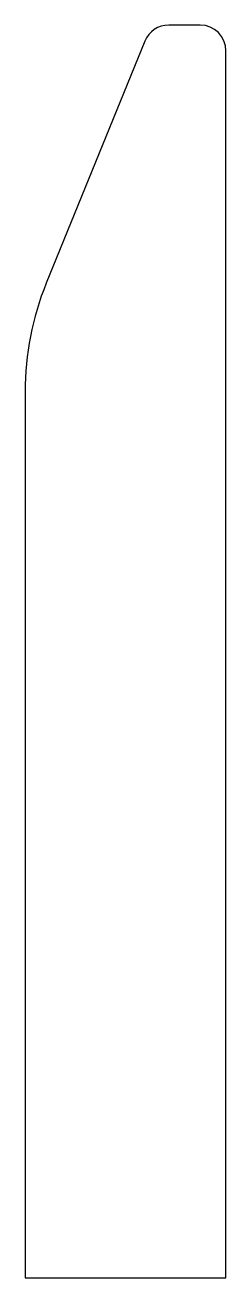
# Model space of a CAD drawing. Extents: x -18 to 18, y 0 to 218.
import ezdxf

# ---------------------------------------------------------------- set-up
doc = ezdxf.new("R2010")
doc.units = 0
doc.layers.add('MODELSKETCH_VISIBLE', color=7, linetype='CONTINUOUS')

msp = doc.modelspace()

# ---------------------------------------------------------------- linework, layer by layer
at = {"layer": 'MODELSKETCH_VISIBLE'}
for p, q in [((13, 218), (7.53, 218)), ((3.36, 215.2), (-13.8, 173.07)), ((17.5, 0), (17.5, 213.5)), ((-17.5, 154.21), (-17.5, 0)), ((-17.5, 0), (17.5, 0))]:
    msp.add_line(p, q, dxfattribs=at)
for centre, radius, start, end in [((7.53, 213.5), 4.5, 90, 157.8337), ((13, 213.5), 4.5, 0, 90), ((32.5, 154.21), 50, 157.8337, 180)]:
    msp.add_arc(centre, radius, start, end, dxfattribs=at)

doc.saveas('drawing.dxf')
